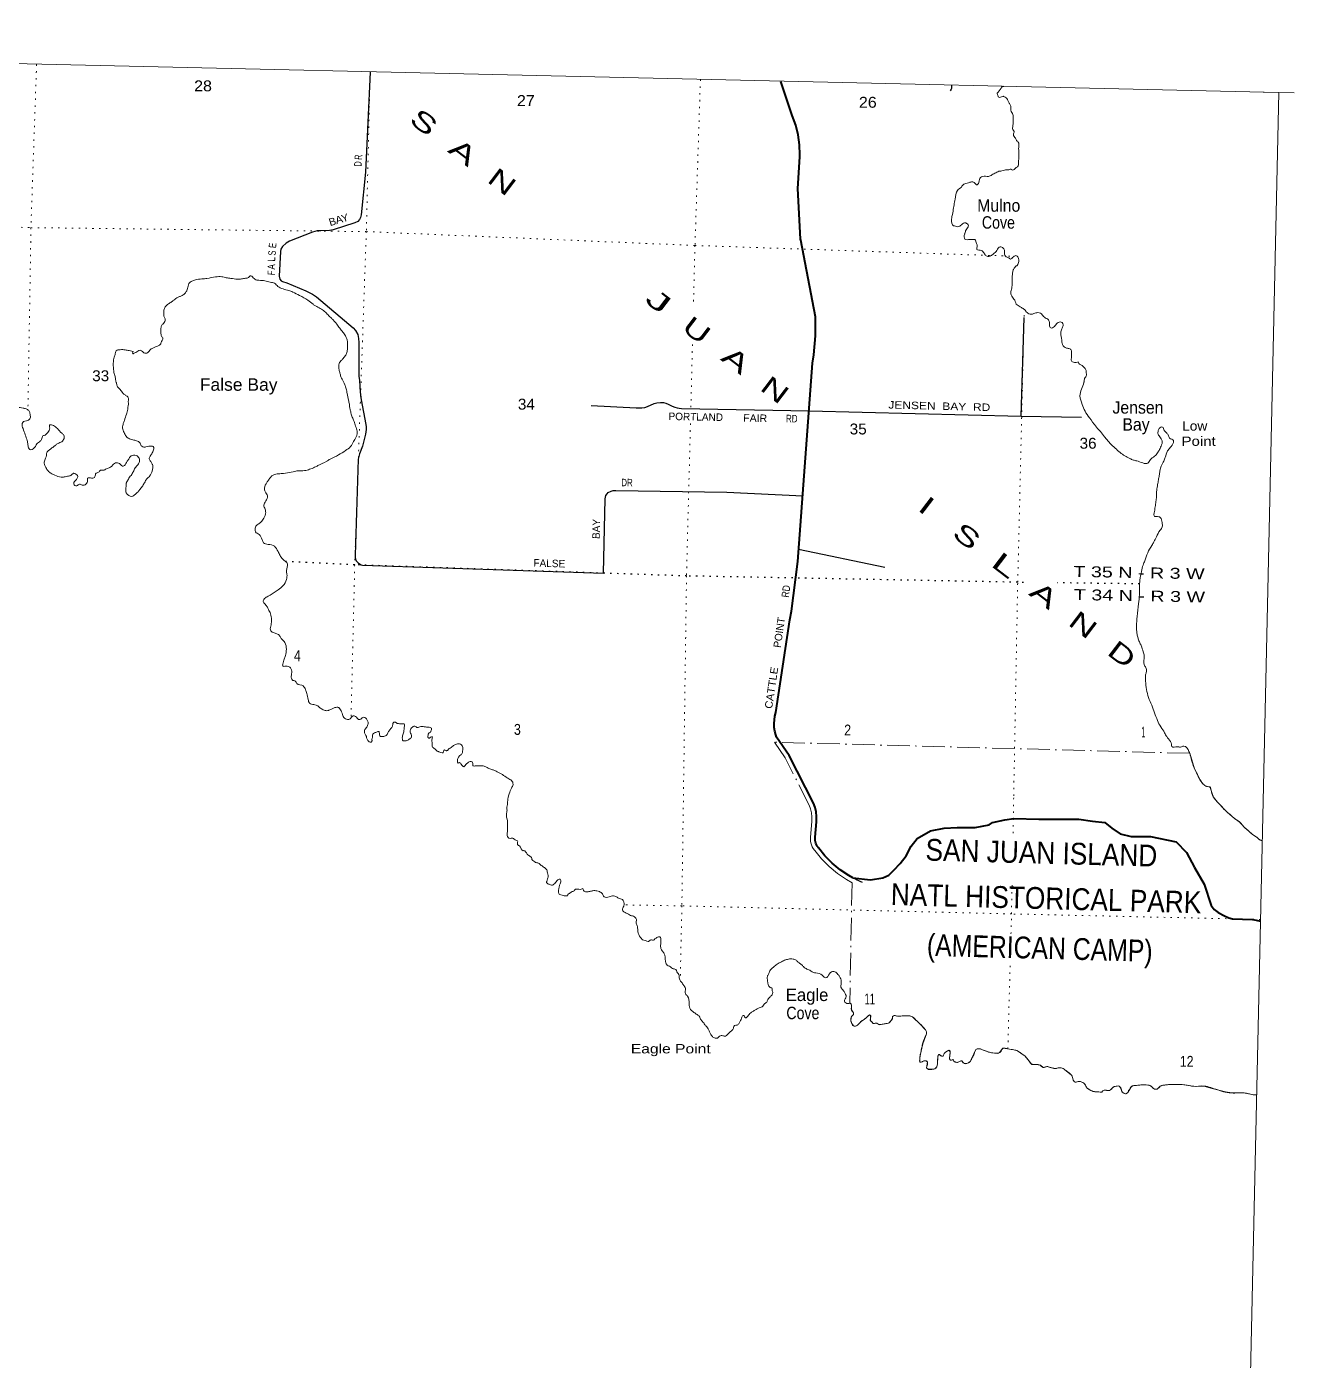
# Model space of a CAD drawing. Header units: feet. Extents: x -739708 to -488887, y 188754 to 379550.
# Drawn here: x -509243 to -488887, y 352460 to 373878 of the extents above; entities that cross this region are included whole.
import ezdxf
from ezdxf.enums import TextEntityAlignment as Align

# ---------------------------------------------------------------- set-up
doc = ezdxf.new("R2010")
doc.units = ezdxf.units.FT
doc.header["$LTSCALE"] = 73
doc.linetypes.add('DOT_DASHED', pattern=[7.7, 5, -1.2, 0.3, -1.2])
doc.linetypes.add('DOTTED', pattern=[1.5, 0.3, -1.2])
for name, color, linetype, lineweight in [('26', 7, 'Continuous', 40), ('29', 7, 'Continuous', 25), ('39', 7, 'Continuous', 13), ('4', 7, 'Continuous', 13), ('42', 7, 'Continuous', 25), ('44', 7, 'DOT_DASHED', 13), ('6', 7, 'DOTTED', 25), ('7', 7, 'DOTTED', 13)]:
    doc.layers.add(name, color=color, linetype=linetype, lineweight=lineweight)
for name, color, linetype in [('27', 7, 'Continuous'), ('30', 7, 'Continuous'), ('41', 7, 'Continuous')]:
    doc.layers.add(name, color=color, linetype=linetype)

msp = doc.modelspace()

# ---------------------------------------------------------------- linework, layer by layer
at = {"layer": '26'}
for points in [[(-495977.06, 360210.58), (-496039.92, 360245.62), (-496178.97, 360337.43), (-496307.66, 360443.26), (-496424.58, 360561.97), (-496528.46, 360692.25), (-496533.66, 360698.67), (-496547.69, 360718.71), (-496559.56, 360740.1), (-496569.12, 360762.61), (-496576.28, 360786.01), (-496580.95, 360810.02), (-496583.08, 360834.39), (-496582.66, 360858.84), (-496558.85, 361107.2), (-496558.17, 361120.77), (-496559.05, 361193.9), (-496567.57, 361266.54), (-496583.64, 361337.89), (-496607.07, 361407.16), (-497000.36, 362171.11), (-497200.24, 362469.23), (-497212.73, 362504.48), (-497228.22, 362563.66), (-497237.45, 362624.14), (-497240.3, 362685.25), (-497236.75, 362746.32), (-497226.84, 362806.69), (-497210.67, 362865.69), (-496986.97, 364352.66), (-496961.3, 364488.6), (-496860.16, 365291.06), (-496626.05, 368474.34), (-496603.26, 368606.53), (-496574.05, 368911.44), (-496576.88, 369217.73), (-496813.77, 370450.54), (-496815.23, 370463.92), (-496860.45, 371276.2), (-496828.78, 371787.31), (-496827.85, 371817.65), (-496832.96, 371979.68), (-496854.97, 372140.29), (-496893.65, 372297.72), (-496948.58, 372450.24), (-497132.12, 372999.78)], [(-495977.06, 360210.58), (-495695.19, 360174.05), (-495495.74, 360207.31), (-495396.02, 360251.66), (-495318.46, 360329.27), (-495218.73, 360440.15), (-495119.01, 360562.12), (-495041.45, 360717.35), (-494941.73, 360839.31), (-494731.2, 360961.28), (-494509.59, 361005.63), (-494299.07, 361016.72), (-494010.98, 361016.72), (-493789.37, 361061.07), (-493733.97, 361094.33), (-493534.53, 361138.68), (-493390.48, 361160.86), (-492991.59, 361149.77), (-492348.93, 361149.77), (-492127.33, 361116.51), (-491927.88, 361094.33), (-491817.08, 361005.63), (-491684.12, 360916.93), (-491506.83, 360872.57), (-491196.58, 360872.57), (-490786.61, 360783.87), (-490620.41, 360617.56), (-490487.44, 360373.63), (-490332.32, 360107.52), (-490221.52, 359763.8), (-490171.95, 359702.34), (-490110.71, 359652.92), (-490010.39, 359598.04), (-489939.17, 359563.27), (-489881.84, 359549.37), (-489558.73, 359540.68), (-489497.83, 359529.15), (-489429.82, 359512.33)]]:
    msp.add_lwpolyline(points, dxfattribs=at)
at = {"layer": '29'}
for p, q in [((-493272.2, 367620.94), (-493227.04, 369205.6)), ((-500176.02, 367791.84), (-499454.79, 367755.1)), ((-498725.06, 367746.54), (-496675.55, 367708.72)), ((-503920.47, 366931.52), (-503970.38, 365392.85)), ((-496848.38, 365487.79), (-495462.43, 365200.01))]:
    msp.add_line(p, q, dxfattribs=at)
for points in [[(-503728.23, 373147.36), (-503799.33, 371538.6), (-503873.94, 370854.22)], [(-494389.58, 372938.59), (-494390.17, 372899.34), (-494393.87, 372883.29), (-494398.81, 372873.41), (-494414.85, 372845.02)], [(-503873.94, 370854.22), (-503879.69, 370811), (-503896.25, 370782.27), (-503926.08, 370751.32), (-503975.78, 370724.81), (-504319.29, 370616.5), (-504377.83, 370605.45), (-504519.21, 370601.03), (-504577.75, 370596.61), (-504651.75, 370578.93), (-505022.87, 370433.06), (-505078.1, 370399.9), (-505133.33, 370349.07), (-505159.84, 370307.07), (-505168.67, 370265.08), (-505186.34, 369871.67), (-505177.51, 369823.04), (-505155.42, 369796.52), (-505135.54, 369785.47), (-505067.05, 369761.16), (-504757.79, 369632.97), (-504652.86, 369582.13), (-504589.9, 369540.14), (-504002.29, 369040.63), (-503962.53, 368996.43), (-503927.18, 368934.54)], [(-503927.18, 368934.54), (-503915.02, 368870.46), (-503909.5, 368804.15), (-503909.5, 368315.7), (-503908.39, 368264.86), (-503900.66, 368194.13), (-503885.2, 368008.48), (-503869.74, 367884.71), (-503794.63, 367491.29), (-503791.31, 367449.3), (-503793.52, 367409.51), (-503803.46, 367332.15), (-503852.06, 367142.07), (-503896.24, 367018.3), (-503920.47, 366931.52)], [(-499454.79, 367755.1), (-499392.77, 367754.4), (-499365.16, 367756.61), (-499317.67, 367764.35), (-499272.38, 367779.82), (-499164.14, 367828.45), (-499125.48, 367838.39), (-499062.52, 367842.81), (-499017.24, 367839.5), (-498980.79, 367831.76), (-498943.23, 367816.29), (-498878.07, 367784.24), (-498834.99, 367766.56), (-498795.23, 367755.51), (-498765.41, 367749.98), (-498725.06, 367746.54)], [(-496675.55, 367708.72), (-493272.2, 367620.94), (-492303.95, 367608.92)], [(-503847.63, 365230.24), (-499980.25, 365100.77), (-499955.06, 366296.4)], [(-499955.06, 366296.4), (-499940.07, 366349.82), (-499922.39, 366376.34), (-499902.51, 366394.02), (-499858.33, 366420.54), (-499825.19, 366427.17), (-499781.29, 366429.35)], [(-499781.29, 366429.35), (-498000.53, 366401.5), (-496778.21, 366343.33)], [(-503970.38, 365392.85), (-503967.15, 365350.8), (-503961.63, 365326.49), (-503950.59, 365301.07), (-503931.81, 365277.87), (-503918.55, 365265.71), (-503895.91, 365249.13), (-503868.85, 365236.98), (-503847.63, 365230.24)], [(-495977.06, 360210.58), (-495936.14, 360189.99), (-495906.32, 360174.52), (-495862.13, 360154.63), (-495824.8, 360140.15)]]:
    msp.add_lwpolyline(points, dxfattribs=at)
at = {"layer": '39'}
for points in [[(-493589.99, 372900.96), (-493600.36, 372882.91), (-493629.25, 372842.89), (-493658.19, 372798.83), (-493646.44, 372772.37), (-493640.67, 372752.07), (-493616.56, 372741.61), (-493563.74, 372759.04), (-493551.64, 372756.84), (-493531.58, 372746.44), (-493503.63, 372721.77), (-493485.88, 372691.18), (-493468.27, 372650.49), (-493442.52, 372613.72), (-493439.24, 372561.1), (-493431.8, 372516.51), (-493412.08, 372481.85), (-493402.91, 372417.01), (-493402.03, 372338.14), (-493406.89, 372281.59), (-493407.68, 372227.01), (-493385.95, 372192.32), (-493398.72, 372148.02), (-493383.07, 372111.4), (-493355.42, 372066.51), (-493353.52, 372058.4), (-493319.65, 372023.53), (-493312.77, 371940.53), (-493309.95, 371855.56), (-493310.77, 371798.96), (-493314.23, 371699.93), (-493331.45, 371627.39), (-493351.84, 371615.55), (-493419.1, 371578.11), (-493425.08, 371584.26), (-493473.65, 371580.92), (-493538.45, 371573.78), (-493581.1, 371560.24), (-493615.49, 371558.72), (-493680.58, 371531.35), (-493743.74, 371497.9), (-493798.7, 371472.41), (-493845.16, 371475.1), (-493928.33, 371456.09), (-493953.75, 371375.58), (-493988.7, 371335.64), (-494028.54, 371376.66), (-494070.87, 371385.36), (-494119.62, 371369.9), (-494194.76, 371346.72), (-494233.81, 371302.8), (-494297.29, 371247.11), (-494333.67, 371108.12), (-494351.19, 371015.36), (-494366.77, 370916.51), (-494388.62, 370803.59), (-494391.02, 370777.34), (-494360.06, 370681.86), (-494327.84, 370673.3), (-494289.55, 370664.66), (-494232.48, 370696.18), (-494163.32, 370725.51), (-494121.48, 370682.44), (-494158.83, 370616.26), (-494177.9, 370555.87), (-494182.09, 370545.82), (-494175.15, 370466.86), (-494096.41, 370459.66), (-494051.91, 370461.03), (-494015.55, 370458.48), (-493996.01, 370411.69), (-493980.6, 370358.9), (-493983.47, 370300.3), (-493912.96, 370283.1), (-493869.11, 370240), (-493833.34, 370197.02), (-493776.8, 370192.16), (-493762.56, 370198.02), (-493719.67, 370227.73), (-493664.28, 370283.54), (-493610.88, 370341.4), (-493562.63, 370322.51), (-493550.68, 370310.2), (-493539.28, 370259.48), (-493541.77, 370227.17), (-493539.84, 370221.07), (-493500.08, 370173.99), (-493473.95, 370163.5), (-493445.92, 370144.9), (-493396.85, 370182.6), (-493348.07, 370200.1), (-493314.38, 370153.1), (-493313.01, 370108.6), (-493336.18, 370044.23), (-493352.49, 370034.36), (-493377.1, 370010.45), (-493403.96, 369970.4)], [(-493589.99, 372900.96), (-493583.04, 372909.1), (-493567.94, 372911.62), (-493551.26, 372919.96)], [(-493403.96, 369970.4), (-493415.5, 369871.49), (-493419.05, 369766.39), (-493424.35, 369679.52), (-493441.57, 369606.98), (-493414.33, 369533.79), (-493368.8, 369466.41), (-493361.1, 369440.01), (-493303.24, 369386.6), (-493255.11, 369359.61), (-493211.17, 369322.58), (-493167.34, 369277.46), (-493090.74, 369262.2), (-493070.41, 369269.99), (-493007.51, 369285.25), (-492961.17, 369274.47), (-492913.36, 369225.25), (-492881.4, 369198.5), (-492843.23, 369181.77), (-492819.7, 369130.88), (-492818.53, 369072.22), (-492788.74, 369035.4), (-492754.14, 369051.07), (-492704.84, 369104.95), (-492680.26, 369126.83), (-492615.58, 369125.9), (-492599.9, 369091.29), (-492612.82, 369036.89), (-492635.91, 368978.58), (-492634.7, 368921.95), (-492625.36, 368869.24), (-492619.85, 368830.75), (-492614.34, 368792.25), (-492596.71, 368753.57), (-492566.8, 368724.83), (-492518.49, 368709.98), (-492474.28, 368691.14), (-492466.46, 368672.83), (-492465.03, 368632.37), (-492463.85, 368573.71), (-492466.81, 368509.05), (-492448.85, 368492.61), (-492416.6, 368486.08), (-492388.33, 368483.65), (-492355.84, 368493.29), (-492346.06, 368470.9), (-492304.05, 368439.96), (-492288.03, 368429.62), (-492246.19, 368386.55), (-492232.31, 368368.15), (-492226.95, 368319.55), (-492223.46, 368281.08), (-492254.54, 368228.96), (-492263.42, 368174.49), (-492265.58, 368164.41), (-492329.38, 367946.96), (-492292.94, 367810.96), (-492248, 367703.14), (-492176.78, 367594.94), (-492075.6, 367462.04), (-492041.85, 367419.09), (-492000.05, 367374), (-491932.49, 367292.14), (-491892.8, 367241.01), (-491847.04, 367189.8), (-491763.32, 367107.71), (-491683.43, 367039.82), (-491609.4, 366986.17), (-491527.14, 366942.52), (-491470.89, 366917.44), (-491418.52, 366904.55), (-491321.96, 366870.8), (-491239.09, 366869.59), (-491228.86, 366877.53), (-491183.49, 366939.56), (-491116.02, 366991.15), (-491072.75, 367047.14), (-491058.28, 367069.17), (-491026.91, 367141.51), (-491010.12, 367183.73), (-491013.38, 367238.37), (-491035.08, 367275.08), (-491058.9, 367305.75), (-491074.69, 367332.27), (-491071.82, 367390.87), (-491048.97, 367433), (-491014.35, 367450.69), (-490994.31, 367438.27), (-490982.65, 367405.75), (-490944.92, 367358.7), (-490913.1, 367321.84), (-490889.58, 367270.95), (-490827.5, 367229.61), (-490827.94, 367199.28), (-490881.67, 367119.18), (-490920.89, 367063.13), (-490958.77, 366960.56)], [(-507532.74, 368658.82), (-507539.3, 368624.54), (-507529.14, 368628.44), (-507488.45, 368646.05), (-507459.86, 368665.85), (-507419.2, 368681.44), (-507373.14, 368650.44), (-507314.76, 368633.42), (-507265.55, 368681.23), (-507214.49, 368716.89), (-507133.11, 368752.11), (-507090.19, 368783.84), (-507083.77, 368808.01), (-507065.11, 368840.09), (-507056.44, 368880.4), (-507072.38, 368896.81), (-507085.8, 368947.55), (-507087.2, 368990.04), (-507086.56, 369034.51), (-507073.73, 369082.85), (-507057.3, 369100.81), (-507036.73, 369124.78), (-507018.01, 369160.9), (-507017.63, 369187.18), (-507039.25, 369229.96), (-507040.57, 369278.51), (-507037.88, 369324.97), (-507016.9, 369377.24), (-506965.67, 369425.03), (-506916.69, 369456.67), (-506871.72, 369490.39), (-506847.11, 369514.3), (-506812.46, 369534.01), (-506790.11, 369541.78), (-506743.32, 369561.32), (-506716.81, 369577.11), (-506687.99, 369613.09), (-506673.49, 369637.14), (-506650.17, 369711.62), (-506637.46, 369751.87), (-506588.36, 369791.6), (-506533.46, 369813.05), (-506432.19, 369825.73), (-506347.15, 369834.61), (-506209.32, 369858.9), (-506110.21, 369861.5), (-506037.65, 369846.3), (-505963.01, 369835.1), (-505856.02, 369823.44), (-505795.33, 369826.61), (-505726.42, 369837.74), (-505679.76, 369849.19), (-505653.1, 369875.09), (-505605, 369846.09), (-505579.07, 369821.45), (-505514.62, 369804.34), (-505417.69, 369796.87), (-505331.09, 369773.37), (-505260.58, 369756.17), (-505208.73, 369706.89), (-505033.78, 369641.67), (-504969.45, 369616.47), (-504859.07, 369560.28), (-504728.74, 369485.59), (-504644.78, 369419.67), (-504602.71, 369392.78), (-504528.51, 369351.26), (-504458.43, 369303.74), (-504402.63, 369248.33), (-504344.83, 369190.88), (-504308.97, 369153.96), (-504249.33, 369084.35), (-504227.56, 369051.68), (-504177.93, 368988.28), (-504132.32, 368926.96), (-504104.78, 368873.99), (-504093.36, 368825.29), (-504090.34, 368754.48), (-504093.24, 368693.86), (-504106.27, 368631.37), (-504116.79, 368603.21), (-504139.41, 368577.25), (-504160.06, 368547.22), (-504178.51, 368529.29), (-504217.56, 368485.37), (-504230.22, 368449.16), (-504225.32, 368368.21), (-504211.94, 368315.44), (-504196.64, 368254.56), (-504179.01, 368215.89), (-504135.8, 368128.32), (-504112.48, 368063.27), (-504095.43, 367984.17), (-504074.68, 367880.74), (-504061.47, 367815.85), (-504054.24, 367757.11), (-504042.81, 367708.41)], [(-507400.54, 366479.21), (-507379.94, 366505.19), (-507361.28, 366537.28), (-507350.94, 366553.3), (-507332.25, 366587.4), (-507317.75, 366611.46), (-507311.6, 366617.43), (-507291.12, 366635.34), (-507266.46, 366663.29), (-507243.67, 366701.37), (-507226.91, 366741.57), (-507218.09, 366791.99), (-507217.45, 366836.47), (-507225.3, 366852.76), (-507248.97, 366893.54), (-507274.63, 366936.38), (-507257.82, 366980.62), (-507226.74, 367032.74), (-507201.52, 367099.1), (-507209.08, 367135.6), (-507233.24, 367142.02), (-507279.79, 367138.65), (-507328.45, 367129.25), (-507348.75, 367123.48), (-507374.91, 367131.94), (-507405, 367148.55), (-507428.52, 367199.45), (-507464.58, 367222.21), (-507488.72, 367230.65), (-507555.19, 367247.79), (-507625.53, 367277.12), (-507663.23, 367326.19), (-507692.56, 367395.37), (-507704.16, 367431.93), (-507699.5, 367474.33), (-507690.98, 367504.53), (-507682.6, 367524.63), (-507672.05, 367554.81), (-507642.32, 367653.45), (-507620.94, 367734.02), (-507618.42, 367768.36), (-507609.69, 367812.72), (-507611.12, 367853.18), (-507608.78, 367875.39), (-507606.32, 367905.68), (-507644.08, 367950.71), (-507680.11, 367975.5), (-507711.96, 368010.34), (-507749.63, 368061.43), (-507789.44, 368104.47), (-507798.88, 368151.12), (-507800.81, 368157.21), (-507806.7, 368169.43), (-507816.07, 368220.11), (-507827.41, 368274.87), (-507837.11, 368303.32), (-507844.49, 368351.96), (-507847.89, 368396.49), (-507853.05, 368459.25), (-507846.02, 368525.87), (-507837.29, 368570.23), (-507820.3, 368626.6), (-507803.45, 368672.86), (-507742.55, 368690.17), (-507700.07, 368691.58), (-507661.73, 368686.98), (-507597.19, 368675.93), (-507554.89, 368665.21), (-507532.74, 368658.82)], [(-511315.06, 367148.65), (-511296.58, 367168.6), (-511261.89, 367190.34), (-511254.07, 367172.03), (-511259.08, 367105.38), (-511259.78, 367056.86), (-511250.32, 367012.24), (-511207.69, 367023.75), (-511199.43, 367035.76), (-511190.67, 367082.14), (-511194.22, 367116.57), (-511187.69, 367148.83), (-511181.18, 367179.06), (-511160.21, 367231.33), (-511131.44, 367263.27), (-511090.14, 367323.33), (-511049.07, 367367.21), (-511017.22, 367332.38), (-510995.9, 367269.39), (-510959.66, 367258.75), (-510921.28, 367256.17), (-510904.97, 367266.05), (-510858.59, 367257.29), (-510835.01, 367210.44), (-510856.13, 367148.06), (-510875.11, 367093.74), (-510873.82, 367043.17), (-510815.12, 367048.39), (-510796.49, 367078.45), (-510784.04, 367100.51), (-510789.69, 367128.9), (-510787.35, 367151.11), (-510785.03, 367171.29), (-510756.38, 367195.14), (-510711.53, 367220.78), (-510687.45, 367208.3), (-510673.77, 367175.75), (-510688.71, 367121.37), (-510689.94, 367036.46), (-510696.97, 366969.84), (-510697.62, 366925.36), (-510684.17, 366876.64), (-510630.03, 366845.53), (-510581.55, 366842.8), (-510536.64, 366872.48), (-510489.59, 366910.21), (-510424.3, 366951.73), (-510363.01, 366995.32), (-510336.41, 367017.18), (-510315.76, 367047.21), (-510288.99, 367081.2), (-510265.9, 367139.5), (-510261.33, 367175.83), (-510226.42, 367213.74), (-510176.26, 367186.73), (-510127.87, 367177.94), (-510088.97, 367211.75), (-510090.29, 367260.3), (-510125.73, 367325.51), (-510155.91, 367336.06), (-510169.85, 367350.42), (-510177.64, 367370.75), (-510159.16, 367390.7), (-510154.62, 367425.01), (-510184.47, 367457.8), (-510216.58, 367474.44), (-510222.08, 367512.94), (-510180.75, 367575.02), (-510098.87, 367644.6), (-510049.6, 367696.46), (-509941.5, 367761.62), (-509912.83, 367787.49), (-509855.32, 367849.34), (-509814.37, 367885.14), (-509753.52, 367898.41), (-509660.89, 367872.8), (-509630.49, 367878.43), (-509574.24, 367853.35), (-509499.95, 367817.89), (-509435.79, 367780.57), (-509411.65, 367772.13), (-509349.14, 367761.11), (-509300.74, 367752.32), (-509252.41, 367739.49), (-509210.34, 367712.59), (-509190.74, 367669.85), (-509185.23, 367631.35), (-509179.55, 367604.98), (-509192.03, 367580.9), (-509212.59, 367556.93), (-509245.08, 367547.29), (-509291.75, 367535.84), (-509312.43, 367503.79), (-509301.47, 367422.75), (-509264.5, 367323.13), (-509235.53, 367229.7), (-509222.32, 367164.8)], [(-504042.81, 367708.41), (-504027.63, 367639.44), (-504000.24, 367576.36), (-503973.03, 367501.16), (-503947.92, 367419.91), (-503934.86, 367344.91), (-503993.33, 367216.35), (-504043.04, 367134.17), (-504122.81, 367070.62), (-504235.03, 366999.45), (-504369.43, 366932.66), (-504424.51, 366899.08), (-504567.05, 366828.36), (-504620.02, 366800.82), (-504699.32, 366769.61), (-504782.52, 366748.58), (-504875.55, 366745.88), (-504995.19, 366721.33), (-505118.79, 366702.91), (-505197.74, 366695.96), (-505282.92, 366676.98), (-505323.85, 366643.2), (-505358.88, 366597.2), (-505385.72, 366559.17), (-505423.45, 366466.71), (-505414.13, 366411.98), (-505376.75, 366340.66), (-505404.2, 366260.18), (-505433.46, 366193.88), (-505414.21, 366126.88), (-505404.87, 366074.17), (-505432.43, 365985.6), (-505481.91, 365919.59), (-505526.88, 365885.87), (-505553.45, 365866.03), (-505574.51, 365807.7), (-505567.07, 365763.11), (-505511.03, 365723.88), (-505461.72, 365638.24), (-505438.2, 365587.35), (-505365.75, 365564.05), (-505263.11, 365532.24), (-505205.69, 365448.5), (-505172.26, 365383.31), (-505136.64, 365330.22), (-505054.94, 365248.16), (-505070.58, 365145.26), (-505063.4, 365082.48), (-505070.69, 364997.66), (-505126.7, 364899.39), (-505204.48, 364833.79), (-505235.09, 364814.02), (-505365.69, 364730.99), (-505422.81, 364695.42), (-505443.55, 364659.32), (-505425.97, 364616.61), (-505400.13, 364585.9), (-505384.29, 364563.43), (-505360.67, 364518.6), (-505327.31, 364449.37), (-505312.54, 364352.1), (-505317.75, 364271.3), (-505329.06, 364188.56), (-505285.18, 364147.48), (-505224.8, 364128.41), (-505180.83, 364093.4), (-505155.14, 364052.58), (-505095.46, 363984.99), (-505072.7, 363881.54), (-505088.37, 363776.62), (-505107.38, 363720.28), (-505130.76, 363641.76), (-505131.2, 363611.44), (-505084.77, 363606.72), (-505040.33, 363604.06), (-504998.38, 363569.07), (-504989.53, 363482), (-504990.55, 363411.24), (-504976.78, 363384.76), (-504932.52, 363369.96), (-504902.78, 363329.09), (-504802.27, 363289.21), (-504764.72, 363230.03), (-504743.33, 363171.08), (-504722.53, 363071.7), (-504699.15, 363010.7), (-504630.69, 362991.51), (-504566.33, 362968.34), (-504522.39, 362931.3), (-504466.2, 362902.18), (-504407.7, 362893.24), (-504389.42, 362899.04), (-504334.49, 362922.51), (-504291.75, 362942.11), (-504235.13, 362943.31), (-504225.11, 362937.1), (-504203.28, 362908.48)], [(-509222.32, 367164.8), (-509205.06, 367099.85), (-509191.12, 367085.49), (-509156.69, 367089.04), (-509103.44, 367136.79), (-509088.91, 367162.87), (-509066.29, 367188.83), (-509035.62, 367212.65), (-509004.78, 367248.6), (-508992.21, 367278.74), (-508983.71, 367306.93), (-508959.37, 367312.64), (-508934.85, 367330.48), (-508902.04, 367362.36), (-508872.72, 367432.7), (-508871.99, 367483.24), (-508845.74, 367480.84), (-508813.54, 367470.26), (-508747.51, 367422.8), (-508679.81, 367351.05), (-508643.93, 367316.15), (-508648.93, 367249.5), (-508694.08, 367203.65), (-508753.08, 367178.22), (-508787.88, 367148.39), (-508836.92, 367112.71), (-508881.91, 367076.96), (-508914.66, 367049.13), (-508925.62, 366990.65), (-508938.36, 366948.37), (-508961.53, 366884.01), (-508940.35, 366810.91), (-508908.83, 366753.83), (-508866.97, 366712.79), (-508812.77, 366685.71), (-508716.3, 366645.9), (-508665.83, 366641.12), (-508611.08, 366652.46), (-508568.51, 366659.93), (-508521.73, 366679.47), (-508482.91, 366707.22), (-508454.82, 366692.65), (-508424.82, 366669.98), (-508431.53, 366625.59), (-508443.98, 366603.53), (-508466.48, 366585.66), (-508483.03, 366559.61), (-508487.45, 366533.39), (-508435.31, 366504.33), (-508394.5, 366530.02), (-508350.24, 366515.22), (-508291.41, 366528.52), (-508266.25, 366590.84), (-508263.7, 366627.2), (-508239.36, 366632.91), (-508166.62, 366629.84), (-508148.11, 366651.81), (-508127.1, 366706.1), (-508088.46, 366721.72), (-508059.7, 366753.65), (-508013.18, 366755), (-507962.32, 366776.5), (-507905.37, 366799.94), (-507862.4, 366835.71), (-507833.69, 366863.6), (-507797.16, 366873.18), (-507740.89, 366850.13), (-507692.81, 366819.1), (-507672.45, 366828.91), (-507641.43, 366876.99), (-507612.49, 366921.06), (-507579.42, 366971.13), (-507506.27, 366996.35), (-507468.04, 366983.66), (-507446.13, 366961.11), (-507428.72, 366906.26), (-507447.65, 366855.98), (-507490.86, 366804.04), (-507524.05, 366745.88), (-507555.21, 366687.69), (-507602.61, 366625.7), (-507617.2, 366595.58), (-507633.78, 366567.51), (-507640.05, 366553.45), (-507644.36, 366535.32), (-507644.68, 366513.08), (-507649.31, 366472.7), (-507651.94, 366430.28), (-507642.42, 366389.7), (-507616.61, 366356.98), (-507602.61, 366346.66), (-507560.34, 366333.92), (-507519.68, 366349.5), (-507478.75, 366383.28), (-507454.12, 366409.21), (-507421.16, 366451.2), (-507400.54, 366479.21)], [(-490958.77, 366960.56), (-490983.87, 366902.29), (-491025.53, 366817.97), (-491036.1, 366785.77), (-491044.83, 366741.41), (-491055.99, 366668.78), (-491069.12, 366600.22), (-491082.36, 366523.58), (-491095.77, 366434.81), (-491101.31, 366331.76), (-491108.54, 366250.99), (-491121.93, 366164.24), (-491133.09, 366091.61), (-491130.19, 366012.71), (-491105.96, 366010.33), (-491061.52, 366007.67), (-491041.45, 365997.26), (-491010.31, 365913.91), (-491004.8, 365875.41), (-491007.29, 365843.1), (-491042.39, 365793.06), (-491100.6, 365682.69), (-491142.16, 365604.43), (-491175.35, 365546.28), (-491241.76, 365427.94), (-491288.08, 365301.23), (-491315.38, 365230.85), (-491341.13, 365128.1), (-491367.4, 364988.97), (-491372.97, 364883.9), (-491374.84, 364754.52), (-491389.05, 364611.17), (-491412.24, 364405.26), (-491420.56, 364249.68), (-491397.04, 364059.27), (-491375.65, 364000.33), (-491346.24, 363937.22), (-491313.31, 363837.66), (-491298.05, 363774.76), (-491292.21, 363618.98), (-491264.59, 363572.07), (-491265.53, 363507.38), (-491276.36, 363456.99), (-491275.63, 363368.01), (-491226.91, 363102.42), (-491176.11, 362980.36), (-491084.62, 362736.4), (-491031.54, 362632.5), (-490970.22, 362538.6), (-490936.77, 362475.43), (-490922.88, 362457.04), (-490865.44, 362375.32), (-490840.12, 362308.23), (-490813.85, 362307.85), (-490771.31, 362313.3), (-490714.77, 362308.43), (-490661.98, 362323.84), (-490578.29, 362239.73), (-490565.37, 362207.8)], [(-504203.28, 362908.48), (-504185.56, 362875.87), (-504177.83, 362851.49), (-504168.25, 362814.96), (-504122.49, 362763.74), (-504088.27, 362753.14), (-504070.08, 362752.87), (-504031.21, 362784.66), (-504002.53, 362810.53), (-503964.3, 362797.84), (-503934.33, 362773.15), (-503912.39, 362752.61), (-503877.97, 362756.15), (-503855.44, 362776.05), (-503833.03, 362787.85), (-503796.88, 362771.15), (-503767.14, 362730.28), (-503759.73, 362683.67), (-503782.79, 362627.39), (-503815.89, 362575.29), (-503818.11, 362561.17), (-503808.65, 362516.55), (-503794.82, 362494.11), (-503783.22, 362457.54), (-503765.65, 362414.83), (-503743.73, 362392.27), (-503713.47, 362387.78), (-503707.38, 362389.72), (-503696.95, 362411.81), (-503698.77, 362425.99), (-503696.42, 362448.2), (-503687.81, 362484.47), (-503687.61, 362498.62), (-503644.51, 362542.48), (-503626.26, 362546.26), (-503583.67, 362555.75), (-503579.8, 362543.56), (-503570.49, 362488.83), (-503544.38, 362476.32), (-503505.92, 362479.81), (-503463.18, 362499.41), (-503436.2, 362547.54), (-503423.75, 362569.61), (-503390.82, 362609.57), (-503380.51, 362623.57), (-503363.7, 362667.81), (-503353.09, 362702.03), (-503312.61, 362705.49), (-503294.68, 362687.03), (-503272.48, 362684.69), (-503215.91, 362681.85), (-503205.77, 362683.72), (-503181.57, 362679.33), (-503178.03, 362644.9), (-503180.49, 362614.61), (-503185.15, 362572.21), (-503202.28, 362505.73), (-503208.82, 362473.48), (-503209.37, 362435.07), (-503197.6, 362410.63), (-503171.38, 362406.21), (-503149.11, 362407.91), (-503100.22, 362433.48), (-503077.72, 362451.35), (-503065.36, 362467.35), (-503062.93, 362495.62), (-503078.6, 362530.23), (-503086.22, 362562.69), (-503079.83, 362584.84), (-503061.17, 362616.92), (-503034.57, 362638.77), (-502990.16, 362634.09), (-502980.2, 362623.83), (-502929.52, 362633.21), (-502876.91, 362636.49), (-502838.53, 362633.91), (-502802.24, 362627.32), (-502761.87, 362622.69), (-502743.85, 362610.29), (-502742.15, 362588.03), (-502750.62, 362561.86), (-502760.93, 362547.86), (-502771.13, 362541.94), (-502787.44, 362532.07), (-502798.02, 362499.87), (-502800.51, 362467.55), (-502792.63, 362453.29), (-502784.57, 362451.15), (-502766.26, 362458.97), (-502743.82, 362472.8), (-502733.69, 362474.67), (-502736.44, 362424.16), (-502731.11, 362373.53), (-502723.99, 362306.71), (-502720, 362302.6), (-502680.05, 362269.67), (-502642.11, 362236.77)], [(-502642.11, 362236.77), (-502621.95, 362232.43), (-502589.76, 362221.86), (-502559.5, 362217.37), (-502553.29, 362227.39), (-502544.85, 362251.53), (-502534.57, 362263.52), (-502506.45, 362250.98), (-502494.35, 362248.78), (-502482.07, 362258.71), (-502459.46, 362284.67), (-502428.9, 362300.4), (-502400.25, 362324.25), (-502353.38, 362349.86), (-502326.93, 362361.61), (-502294.62, 362359.12), (-502260.49, 362342.44), (-502242.68, 362315.9), (-502241.07, 362287.57), (-502241.68, 362245.12), (-502254.45, 362200.82), (-502272.91, 362182.89), (-502297.46, 362163.02), (-502318.26, 362122.88), (-502324.76, 362092.65), (-502313.22, 362052.04), (-502294.91, 362059.86), (-502276.89, 362047.47), (-502264.94, 362035.16), (-502245.17, 362004.55), (-502223.11, 361992.1), (-502202.6, 362012.02), (-502173.86, 362041.93), (-502139.09, 362069.73), (-502106.66, 362075.33), (-502088.56, 362069), (-502080.82, 362044.63), (-502079.09, 362024.38), (-502071.27, 362006.07), (-502038.9, 362007.62), (-501996.48, 362004.98), (-501951.96, 362008.38), (-501911.56, 362005.77), (-501859.3, 361984.8), (-501805.1, 361957.72), (-501750.76, 361940.76), (-501704.56, 361919.87), (-501668.47, 361899.13), (-501624.29, 361878.27), (-501544.17, 361826.55), (-501484.06, 361789.29), (-501456.03, 361770.68), (-501432.65, 361709.68), (-501457.81, 361647.36), (-501493.46, 361558.91), (-501504.07, 361524.69), (-501519.62, 361427.86), (-501524.28, 361385.47), (-501530.93, 361345.12), (-501529.84, 361280.4), (-501538.48, 361242.11), (-501524.04, 361122.6), (-501523.01, 361053.84), (-501522.34, 360960.82), (-501527.26, 360900.23), (-501523.6, 360873.89), (-501497.76, 360843.19), (-501463.37, 360844.71), (-501435.07, 360844.3), (-501387.02, 360811.25), (-501360.89, 360800.76), (-501361.6, 360752.24), (-501355.74, 360738), (-501327.67, 360721.42), (-501270.17, 360643.75), (-501262.05, 360645.65), (-501206.27, 360588.23), (-501180.32, 360565.61), (-501138.28, 360536.69), (-501128.67, 360502.18), (-501096.71, 360475.43), (-501070.7, 360456.85), (-501048.55, 360450.47), (-501004.37, 360429.61), (-500978.39, 360409.01), (-500928.38, 360371.89), (-500904.39, 360353.34), (-500884.65, 360320.7), (-500881.1, 360286.28), (-500867.51, 360247.66), (-500880.43, 360193.26), (-500891.15, 360150.95), (-500893.4, 360134.81), (-500885.52, 360120.54), (-500843.34, 360101.73), (-500815.19, 360091.21), (-500801.07, 360088.98)], [(-490565.37, 362207.8), (-490499.07, 361985.83), (-490444.2, 361865.73), (-490385.14, 361755.69), (-490335.4, 361700.37), (-490279.18, 361673.27), (-490244.88, 361668.73), (-490217.69, 361591.5), (-490172.7, 361487.72), (-490073.27, 361373.05), (-489997.6, 361293.09), (-489917.71, 361225.21), (-489863.84, 361175.9), (-489767.81, 361105.76), (-489674.27, 361003.3), (-489604.32, 360947.69), (-489562.42, 360908.67), (-489498.3, 360869.32), (-489458.43, 360830.32), (-489401.44, 360801.63)], [(-500801.07, 360088.98), (-500776.55, 360106.82), (-500751.91, 360132.75), (-500727.24, 360160.7), (-500690.48, 360186.46), (-500674.34, 360184.2), (-500666.52, 360165.89), (-500671.14, 360125.52), (-500687.99, 360079.25), (-500692.38, 360055.05), (-500703.28, 360000.62), (-500699.85, 359958.11), (-500645.69, 359929.01), (-500550.54, 359937.74), (-500550.51, 359939.76), (-500523.97, 359957.58), (-500485.12, 359987.34), (-500458.73, 359995.05), (-500440.24, 360015), (-500377.41, 360026.22), (-500337.01, 360023.61), (-500312.58, 360035.39), (-500298.84, 360006.88), (-500254.69, 359984), (-500200.03, 359989.27), (-500149.32, 360000.67), (-500088.68, 359999.79), (-500044.39, 359987.02), (-499998.39, 359951.98), (-499970.77, 359905.07), (-499887.89, 359903.87), (-499855.38, 359915.53), (-499782.73, 359906.39), (-499738.58, 359883.5), (-499706.41, 359870.9), (-499674.22, 359860.33), (-499654.53, 359823.65), (-499648.76, 359803.34), (-499655.59, 359750.87), (-499668.06, 359726.79), (-499672.69, 359686.41), (-499642.81, 359655.65), (-499616.71, 359643.14), (-499544.47, 359605.69), (-499484.15, 359582.58), (-499452.45, 359537.63), (-499455.32, 359479.04), (-499435.87, 359426.18), (-499430.63, 359369.49), (-499401.68, 359274.04), (-499391.81, 359257.72), (-499361.96, 359224.93), (-499352, 359214.68), (-499307.74, 359199.88), (-499265.49, 359185.12), (-499251.28, 359188.95), (-499232.86, 359204.86), (-499208.46, 359214.62), (-499176.23, 359206.06), (-499157.72, 359228.04), (-499135.28, 359241.86), (-499114.89, 359253.7), (-499076.37, 359261.23), (-499061.16, 359194.28), (-499061.89, 359143.74), (-499056.88, 359070.88), (-499037.2, 359034.2), (-499021.32, 359013.75), (-498995.75, 358964.85), (-498977.38, 358837.2), (-498969.52, 358820.91), (-498905.46, 358777.51), (-498873.47, 358752.79), (-498821.12, 358737.87), (-498801.43, 358701.19), (-498765.95, 358637.99), (-498756.81, 358571.14), (-498725.06, 358530.24), (-498695.38, 358485.32), (-498665.79, 358434.34), (-498665.06, 358345.36), (-498629.2, 358308.45), (-498606.73, 358184.78), (-498581.77, 358093.43), (-498539.85, 358056.42), (-498489.82, 358021.32), (-498441.83, 357984.23), (-498430.17, 357951.71), (-498394.43, 357906.71), (-498350.81, 357847.44)], [(-498350.81, 357847.44), (-498318.94, 357814.62), (-498299.16, 357784), (-498277.6, 357737.18), (-498258.06, 357690.4), (-498232.22, 357659.69), (-498186.09, 357634.76), (-498149.7, 357634.23), (-498137.43, 357644.16), (-498090.47, 357675.83), (-498064.22, 357673.43), (-498040.08, 357664.99), (-497970.74, 357706.45), (-497929.7, 357748.31), (-497896.83, 357784.23), (-497890.48, 357804.36), (-497875.86, 357836.5), (-497835.31, 357844), (-497802.51, 357875.88), (-497792.08, 357897.97), (-497769.32, 357934.04), (-497760.67, 357972.33), (-497727.95, 357998.14), (-497698.19, 357959.29), (-497683.95, 357965.15), (-497640.8, 358013.05), (-497614.11, 358040.97), (-497573.28, 358068.69), (-497526.38, 358096.32), (-497479.51, 358121.92), (-497420.51, 358147.35), (-497397.8, 358179.38), (-497358.9, 358213.18), (-497350.49, 358235.31), (-497331.81, 358269.41), (-497305.12, 358297.33), (-497288.68, 358315.29), (-497263.93, 358349.3), (-497269.32, 358395.89), (-497271.23, 358404), (-497276.73, 358442.5), (-497292.9, 358442.74), (-497314.96, 358455.19), (-497328.76, 358479.65), (-497340.36, 358516.22), (-497347.63, 358572.94), (-497348.89, 358625.53), (-497340.6, 358639.56), (-497321.73, 358685.8), (-497288.57, 358741.93), (-497245.57, 358779.72), (-497192.37, 358823.44), (-497123.12, 358858.83), (-497057.97, 358890.24), (-497041.74, 358894.04), (-496976.85, 358907.26), (-496934.43, 358904.62), (-496888.24, 358883.73), (-496852.32, 358850.86), (-496804.28, 358817.81), (-496768.39, 358782.91), (-496742.46, 358758.27), (-496712.35, 358743.68), (-496654.11, 358716.55), (-496608.03, 358687.58), (-496571.73, 358680.98), (-496467.15, 358643.07), (-496427.25, 358606.09), (-496392.83, 358609.64), (-496366, 358647.67), (-496300.5, 358703.33), (-496264.14, 358700.79), (-496216.24, 358657.63), (-496188.44, 358622.85), (-496163.31, 358543.63), (-496163.78, 358511.28), (-496166.68, 358450.67), (-496150.89, 358424.15), (-496125.05, 358393.45), (-496109.2, 358370.97), (-496091.56, 358332.3), (-496083.95, 358299.84), (-496098.59, 358265.68), (-496111.31, 358225.42), (-496089.45, 358198.82), (-496057.23, 358190.26), (-496025.92, 358195.53)], [(-496025.92, 358195.53), (-496018.76, 358193.75), (-495996.94, 358165.12), (-495999.55, 358124.72), (-496001.89, 358102.51), (-495982.29, 358059.77), (-495970.34, 358047.46), (-495966.79, 358013.03), (-495989.35, 357991.12), (-496006.13, 357948.9), (-496002.97, 357888.2), (-495997.11, 357873.96)], [(-495997.11, 357873.96), (-495975.43, 357835.22), (-495935.12, 357826.55), (-495898.48, 357844.22), (-495867.69, 357876.12), (-495838.92, 357908.06), (-495808.37, 357923.79), (-495785.87, 357941.66), (-495763.37, 357959.53), (-495724.44, 357995.37), (-495700.04, 358005.12), (-495690.57, 357960.5), (-495691.33, 357907.94), (-495675.28, 357899.62), (-495649.47, 357866.89), (-495608.93, 357874.39), (-495544.6, 357849.19), (-495502.03, 357856.67), (-495445.26, 357867.97), (-495408.79, 357873.51), (-495380.23, 357891.29), (-495363.7, 357915.32), (-495347.24, 357935.3), (-495326.18, 357993.63), (-495261.56, 357988.65), (-495158.38, 357993.22), (-495111.89, 357992.55), (-495045.24, 357987.54), (-494957.27, 357919.53), (-494923.38, 357886.69), (-494873.52, 357839.46), (-494827.73, 357790.27), (-494798.02, 357747.38), (-494798.84, 357690.77), (-494819.7, 357646.59), (-494834.44, 357606.36), (-494855.62, 357539.94), (-494872.87, 357465.38), (-494881.63, 357419), (-494899.03, 357334.33), (-494899.55, 357297.94), (-494900.2, 357253.47), (-494863.81, 357252.94), (-494847.5, 357262.81), (-494821.1, 357270.52), (-494780.88, 357255.78), (-494779.53, 357209.25), (-494790.46, 357152.8), (-494762.45, 357132.17), (-494722.03, 357131.58), (-494661.24, 357140.81), (-494632.56, 357166.68), (-494622.02, 357196.86), (-494615.37, 357237.2), (-494616.95, 357267.56), (-494612.17, 357318.04), (-494599.31, 357368.4), (-494587.16, 357370.25), (-494561.2, 357347.63), (-494524.79, 357349.12), (-494516.38, 357371.24), (-494503.93, 357393.3), (-494471.21, 357419.11), (-494424.49, 357434.61), (-494417.48, 357359.7), (-494423.99, 357329.46), (-494420.5, 357290.99), (-494390.36, 357278.42), (-494370, 357288.24), (-494354.21, 357261.72), (-494303.91, 357244.82), (-494293.8, 357244.67), (-494253.11, 357262.28), (-494230.76, 357270.04), (-494200.94, 357235.24), (-494124.1, 357236.14), (-494079.01, 357277.95), (-494066.45, 357308.1), (-494049.87, 357336.17), (-494024.73, 357396.46), (-494007.89, 357442.72), (-493963.1, 357464.32), (-493926.77, 357459.75), (-493884.56, 357442.96), (-493818.21, 357417.73), (-493771.92, 357402.91), (-493679.09, 357391.45), (-493636.64, 357390.83), (-493595.68, 357426.64), (-493564.72, 357470.67), (-493483.98, 357461.41), (-493389.19, 357445.88), (-493326.79, 357426.78), (-493256.77, 357375.21), (-493196.78, 357329.86), (-493157.08, 357278.73), (-493109.45, 357217.38)], [(-493109.45, 357217.38), (-493036.77, 357210.26), (-492968.16, 357201.18), (-492920.18, 357164.09), (-492857.31, 357177.33), (-492806.98, 357162.45), (-492764.65, 357153.74), (-492734.45, 357145.22), (-492679.7, 357156.56), (-492615.07, 357151.57), (-492582.97, 357134.93), (-492546.96, 357108.12), (-492488.99, 357062.8), (-492461.07, 357036.11), (-492437.84, 356965), (-492406.03, 356928.14), (-492375.62, 356933.77), (-492343.22, 356937.34), (-492296.84, 356928.58), (-492244.88, 356887.39), (-492219.33, 356836.47), (-492159.25, 356797.18), (-492111.03, 356776.26), (-492024.2, 356768.93), (-491985.85, 356764.33), (-491953.1, 356792.17), (-491922.69, 356797.79), (-491882.33, 356793.16), (-491858.07, 356792.81), (-491819.31, 356816.51), (-491792.57, 356848.47), (-491733.71, 356863.8), (-491699.35, 356863.3), (-491669.62, 356822.43), (-491648.2, 356765.5), (-491602.06, 356740.57), (-491561.37, 356758.18), (-491549.82, 356782.03)], [(-491549.82, 356782.03), (-491542.63, 356796.32), (-491540.6, 356796.29), (-491530.29, 356810.3), (-491513.62, 356844.43), (-491474.84, 356870.15), (-491422.2, 356875.46), (-491369.55, 356880.76), (-491294.68, 356885.74), (-491240.16, 356880.9), (-491193.82, 356870.12), (-491161.97, 356835.28), (-491127.9, 356814.57), (-491089.47, 356816.03), (-491042.33, 356859.84), (-490997.6, 356877.38), (-490819.52, 356888.96), (-490643.69, 356884.38), (-490502.52, 356860.09), (-490338.71, 356863.78), (-490117.21, 356801.93), (-489871.28, 356751.86), (-489764.06, 356756.37), (-489669.12, 356750.95), (-489608.66, 356737.94), (-489530.03, 356722.65), (-489491.36, 356722.09)]]:
    msp.add_spline(points, degree=3, dxfattribs=at)
at = {"layer": '4'}
for p in [(-488886.89, 372817), (-489136.84, 372822.33), (-489136.84, 372822.33), (-489136.84, 372822.33)]:
    msp.add_line(p, (-489386.78, 372827.66), dxfattribs=at)
msp.add_lwpolyline([(-534936.22, 373877.7), (-519702.48, 373516.18), (-489136.84, 372822.34), (-493183.05, 189004.41), (-524001.53, 189704), (-554819.03, 190445.97), (-585635.48, 191230.33), (-616450.82, 192057.09), (-647264.98, 192926.23), (-678077.93, 193837.75), (-708889.59, 194791.67), (-739699.92, 195787.95)], dxfattribs=at)
msp.add_lwpolyline([(-534936.22, 373877.7), (-519702.48, 373516.18), (-489136.84, 372822.34), (-493183.05, 189004.41), (-524001.53, 189704), (-554819.03, 190445.97), (-585635.48, 191230.33), (-616450.82, 192057.09), (-647264.98, 192926.23), (-678077.93, 193837.75), (-708889.59, 194791.67), (-739699.92, 195787.95)], dxfattribs=at)
at = {"layer": '44'}
for p, q in [((-490565.56, 362208.28), (-497234.65, 362385.89)), ((-495988.61, 360128.65), (-496025.34, 358195.49))]:
    msp.add_line(p, q, dxfattribs=at)
for points in [[(-495988.61, 360128.65), (-496079.53, 360181.9), (-496223.57, 360277.01), (-496358.33, 360387.83), (-496480.77, 360512.14), (-496586.92, 360645.27), (-496593.59, 360653.51), (-496611.37, 360678.9), (-496627.05, 360707.15), (-496639.69, 360736.91), (-496649.15, 360767.83), (-496655.32, 360799.57), (-496658.14, 360831.76), (-496657.6, 360863.07), (-496633.67, 361112.66), (-496633.19, 361122.2), (-496634, 361189.07), (-496641.6, 361253.9), (-496655.94, 361317.58), (-496676.32, 361377.82), (-497065.06, 362132.94), (-497234.65, 362385.89)], [(-490565.56, 362208.28), (-490487.98, 361958.15), (-490400.31, 361782.03), (-490363.01, 361725.74), (-490325.17, 361693.31), (-490284.15, 361675.14), (-490248.74, 361672.12), (-490239.7, 361660.2), (-490206.89, 361562.98), (-490182.8, 361504.56), (-490122.86, 361425.96), (-489958.4, 361259.22), (-489851.83, 361165.95), (-489752.9, 361091.6), (-489691.31, 361019.8), (-489626.89, 360965.85), (-489556.95, 360904.39), (-489497.76, 360868.92), (-489479.35, 360850.95), (-489444.96, 360821.12), (-489400.99, 360801.49)], [(-496025.34, 358195.49), (-496001.53, 358178.9), (-495996.95, 358162.42), (-495999.57, 358089.02), (-495966.15, 358038.48), (-495965.57, 358016.04), (-495995.27, 357979.96), (-496005.59, 357951.95), (-496008.13, 357919.56), (-495994.56, 357868.22), (-495967.6, 357829.23), (-495945.09, 357824.93), (-495924.09, 357829.81), (-495900.31, 357842.56), (-495839.77, 357907.21), (-495795.74, 357933.82), (-495706.46, 358007.53), (-495698.48, 358002.59), (-495692.06, 357979.3), (-495692, 357909.73), (-495672.53, 357896.88), (-495651.99, 357868.28), (-495619.37, 357873.24), (-495601.91, 357872.43), (-495560.49, 357850.88), (-495538.45, 357850.16), (-495405.2, 357874.4), (-495390.7, 357881.57), (-495345.17, 357938.5), (-495337.18, 357981.61), (-495325.55, 357993.84), (-495304.01, 357995.42), (-495272.86, 357989.33), (-495076.04, 357992.28), (-495047.86, 357988.29), (-495020.48, 357976.29), (-494897.8, 357862.47), (-494808.47, 357765.58), (-494794.37, 357737.27), (-494794.74, 357703.64), (-494854.7, 357543.27), (-494884.97, 357404.1), (-494899.3, 357316.69), (-494898.07, 357248.69), (-494877.68, 357248.21), (-494826.07, 357269.74), (-494786.84, 357261.58), (-494775.73, 357247.23), (-494791.7, 357157.9), (-494765.97, 357132.98), (-494660.28, 357141.16), (-494628.81, 357174.53), (-494616.85, 357222.82), (-494610.02, 357334.94), (-494599.47, 357368.12), (-494573.89, 357358.75), (-494548.47, 357343.85), (-494527.79, 357346.04), (-494508.39, 357386.6), (-494486.04, 357409.34), (-494435.51, 357439.84), (-494422.25, 357431.18), (-494415.41, 357413.96), (-494425.73, 357299.77), (-494414.43, 357285.52), (-494396.11, 357279.17), (-494375.77, 357287.26), (-494366.59, 357285.69), (-494354.88, 357262.07), (-494343.06, 357256.7), (-494302.4, 357244.59), (-494236.56, 357268.37), (-494223.5, 357268.27), (-494204.99, 357237.82), (-494189.32, 357231.86), (-494146.1, 357228.76), (-494121.13, 357237.94), (-494088.67, 357264.13), (-494069.17, 357302.39), (-494001.08, 357451.13), (-493977.2, 357462.39), (-493939.5, 357463.23), (-493784.89, 357406.45), (-493749.62, 357398.43), (-493681.93, 357391.73), (-493639.38, 357390.2), (-493618.8, 357400.98), (-493567.29, 357470.18), (-493527.55, 357469.12), (-493389.16, 357445.87), (-493344.18, 357435.63), (-493318.28, 357420.86), (-493208.21, 357341.8), (-493101.7, 357210.95), (-493075.05, 357207.8), (-493040.96, 357210.58), (-492964.84, 357200.41)], [(-492964.84, 357200.41), (-492921.27, 357163.84), (-492859.99, 357177.84), (-492820.97, 357166.15), (-492722.5, 357145.2), (-492679.29, 357156.58), (-492637.28, 357156.39), (-492613.79, 357151.12), (-492578.02, 357131.32), (-492465.49, 357041.07), (-492453.75, 357024.04), (-492435.61, 356960.82), (-492417.53, 356933.14), (-492403.65, 356928.06), (-492354.19, 356936.38), (-492321.5, 356936.08), (-492297.6, 356928.9), (-492267.75, 356910.5), (-492240.39, 356880.93), (-492220.52, 356837.57), (-492154.72, 356794.77), (-492122.01, 356778.87), (-492093.7, 356774.16), (-491978.92, 356766.07), (-491961.47, 356786.49), (-491941.54, 356795.58), (-491902.14, 356795.51), (-491857.08, 356792.96), (-491837.77, 356801.6), (-491798.48, 356843.99), (-491782.84, 356853.16), (-491713.58, 356866.69), (-491699.09, 356863.15), (-491686.28, 356851.83), (-491669.17, 356821.58), (-491649.75, 356767.27), (-491625.37, 356747.47), (-491593.79, 356740.88), (-491561.43, 356758.12), (-491514.49, 356843.24), (-491494.95, 356862.54), (-491475.17, 356870.11), (-491399.44, 356877.75), (-491271.05, 356884.78), (-491207.06, 356874.95), (-491180.49, 356858.73), (-491160.87, 356834.41), (-491130.47, 356815.67), (-491100.39, 356812.3), (-491086.02, 356818), (-491048.02, 356856.27), (-491009.76, 356874.66), (-490882.16, 356887.47), (-490660.13, 356885.47), (-490475.72, 356859.07), (-490376.06, 356866.86), (-490342.36, 356864.44), (-490204.09, 356826.61), (-489993.02, 356772.35), (-489893.01, 356754.35), (-489709.89, 356755.37), (-489533.18, 356723.18), (-489491.36, 356722.09)]]:
    msp.add_lwpolyline(points, dxfattribs=at)
at = {"layer": '6'}
msp.add_line((-491371.5, 364928.4), (-492690.76, 364946.15), dxfattribs=at)
for points in [[(-497925.8, 365042.38), (-498646.75, 365056.13), (-503975.52, 365234.52), (-505087.26, 365286.85)], [(-493237.65, 364953.51), (-493328.99, 364954.74), (-497925.8, 365042.38)]]:
    msp.add_lwpolyline(points, dxfattribs=at)
at = {"layer": '7'}
for p, q in [((-498551.86, 368773.63), (-498578.83, 367717.16)), ((-493404.19, 360923.22), (-493393.01, 361522.54)), ((-493487.47, 357462.04), (-493449.95, 358836.67))]:
    msp.add_line(p, q, dxfattribs=at)
for points in [[(-509083.08, 373270.35), (-509174.6, 370649.5), (-509222.43, 367724.11)], [(-503727.24, 373148.3), (-503788.86, 370586.09), (-503975.52, 365234.52), (-504033.03, 362783.06)], [(-498423.8, 373028.71), (-498511.27, 370363.95), (-498535.68, 369407.45)], [(-518201.51, 370904.54), (-514474.17, 370840.15), (-509173.88, 370650.04), (-503788.86, 370586.09), (-498511.27, 370363.95), (-493384.23, 370190.3)], [(-493393.01, 361522.54), (-493328.99, 364954.74), (-493223.32, 369333.3)], [(-498584.25, 367504.62), (-498646.75, 365056.13), (-498721.44, 359757.54), (-498748.06, 358559.2)], [(-493440, 359201.42), (-493428.35, 359628.19), (-493418.69, 360145.98)], [(-489429.21, 359540.15), (-493428.35, 359628.19), (-498721.44, 359757.54), (-499650.04, 359773.03)]]:
    msp.add_lwpolyline(points, dxfattribs=at)

# ---------------------------------------------------------------- texts
at = {"layer": '27'}
for s, rotation, width, p in [('RD', 82.816, 0.85, (-497004.21, 364704.38)), ('CATTLE', 81.445, 1.1, (-497273.93, 362917.06))]:
    msp.add_text(s, height=120, rotation=rotation, dxfattribs=dict(at, width=width)).set_placement(p)
msp.add_text('POINT', height=120, rotation=81.445, dxfattribs=at).set_placement((-497135.05, 363896.59))
at = {"layer": '30'}
for s, rotation, width, p in [('D', 87.469, 0.7, (-503863.81, 371671.06)), ('R', 87.469, 0.7, (-503856.33, 371779.4)), ('B', 17.5, 1.05, (-504314.87, 370690.24)), ('A', 17.5, 1.1, (-504209.86, 370722.44)), ('Y', 17.5, 1.05, (-504114.28, 370749.82)), ('E', 84.624, 0.8, (-505234.83, 370359.41)), ('L', 87.428, 0.8, (-505251.64, 370140.55)), ('S', 88.124, 0.75, (-505242.81, 370240.64)), ('F', 87.428, 0.75, (-505254.31, 369921.32)), ('A', 87.428, 0.8, (-505254.2, 370018.84))]:
    msp.add_text(s, height=120, rotation=rotation, dxfattribs=dict(at, width=width)).set_placement(p, align=Align.CENTER)
for s, rotation, width, p in [('JENSEN  BAY  RD', 358.523, 1.2, (-495407.42, 367746.04)), ('FAIR', 358.943, 1.05, (-497736.56, 367535.25)), ('RD', 358.943, 0.8, (-497050.49, 367525.24)), ('DR', 359.104, 0.8, (-499696.11, 366498.03))]:
    msp.add_text(s, height=120, rotation=rotation, dxfattribs=dict(at, width=width)).set_placement(p)
for s, rotation, p in [('PORTLAND', 358.943, (-498935.99, 367560.96)), ('BAY', 88.793, (-500040.48, 365649.27)), ('FALSE', 358.083, (-501105.99, 365208.5))]:
    msp.add_text(s, height=120, rotation=rotation, dxfattribs=at).set_placement(p)
at = {"layer": '41'}
for s, width, p in [('Mulno', 0.95, (-493978.99, 370906.24)), ('Cove', 0.85, (-493903.79, 370633.62)), ('False Bay', 1.05, (-506463.02, 368030.38)), ('Jensen', 0.95, (-491807.41, 367662.96)), ('Bay', 0.95, (-491647.59, 367390.34)), ('Cove', 0.85, (-497043.64, 357938.2))]:
    msp.add_text(s, height=200, dxfattribs=dict(at, width=width)).set_placement(p)
msp.add_text('Eagle', height=200, dxfattribs=at).set_placement((-497053.05, 358229.62))
at = {"layer": '42'}
for s, width, p in [('S', 1.55, (-503119.27, 372350.43)), ('A', 1.6, (-502496.25, 371875.4)), ('N', 1.45, (-501865.72, 371394.64)), ('J', 1.85, (-499334.18, 369464.42)), ('U', 1.45, (-498741.21, 369012.3)), ('A', 1.6, (-498114.43, 368534.39)), ('N', 1.45, (-497483.9, 368053.63)), ('I', 1.6, (-494952.36, 366123.41)), ('S', 1.55, (-494400.72, 365702.8)), ('L', 1.75, (-493777.7, 365227.77)), ('A', 1.6, (-493165.95, 364761.33)), ('N', 1.45, (-492535.42, 364280.56)), ('D', 1.45, (-491912.4, 363805.53))]:
    msp.add_text(s, height=300, rotation=322.676, dxfattribs=dict(at, width=width)).set_placement(p)
for s, width, p in [('Low', 1.1, (-490688.71, 367390.34)), ('Point', 1.2, (-490698.11, 367145.92)), ('Eagle Point', 1.25, (-499541.66, 357388.96))]:
    msp.add_text(s, height=150, dxfattribs=dict(at, width=width)).set_placement(p)
at = {"layer": '44'}
for s, width, p in [('SAN JUAN ISLAND', 0.9, (-494812.35, 360485.95)), ('NATL HISTORICAL PARK', 0.9, (-495369.72, 359771.81)), ('(AMERICAN CAMP)', 0.85, (-494790.3, 358956.17))]:
    msp.add_text(s, height=350, rotation=358.474, dxfattribs=dict(at, width=width)).set_placement(p)
at = {"layer": '6', "width": 1.35}
for s, p in [('T 35 N - R 3 W', (-492435.1, 365042.57)), ('T 34 N - R 3 W', (-492428.05, 364670.89))]:
    msp.add_text(s, height=175, rotation=358.908, dxfattribs=at).set_placement(p)
at = {"layer": '7'}
for s, width, p in [('28', 1.1, (-506554.29, 372839.25)), ('27', 1.1, (-501369.88, 372603.17)), ('26', 1.1, (-495878.74, 372575.85)), ('33', 1.05, (-508190.56, 368184.07)), ('34', 1.05, (-501354.93, 367727.33)), ('35', 1.05, (-496026.8, 367329.17)), ('36', 1.05, (-492335.46, 367100.01)), ('4', 0.85, (-504951.24, 363687.49)), ('3', 0.85, (-501417.99, 362504.28)), ('2', 0.85, (-496114.91, 362494.31)), ('1', 0.4, (-491343.77, 362463.6)), ('11', 0.65, (-495789.73, 358174.78)), ('12', 0.85, (-490726.08, 357173.6))]:
    msp.add_text(s, height=175, dxfattribs=dict(at, width=width)).set_placement(p)

doc.saveas('drawing.dxf')
